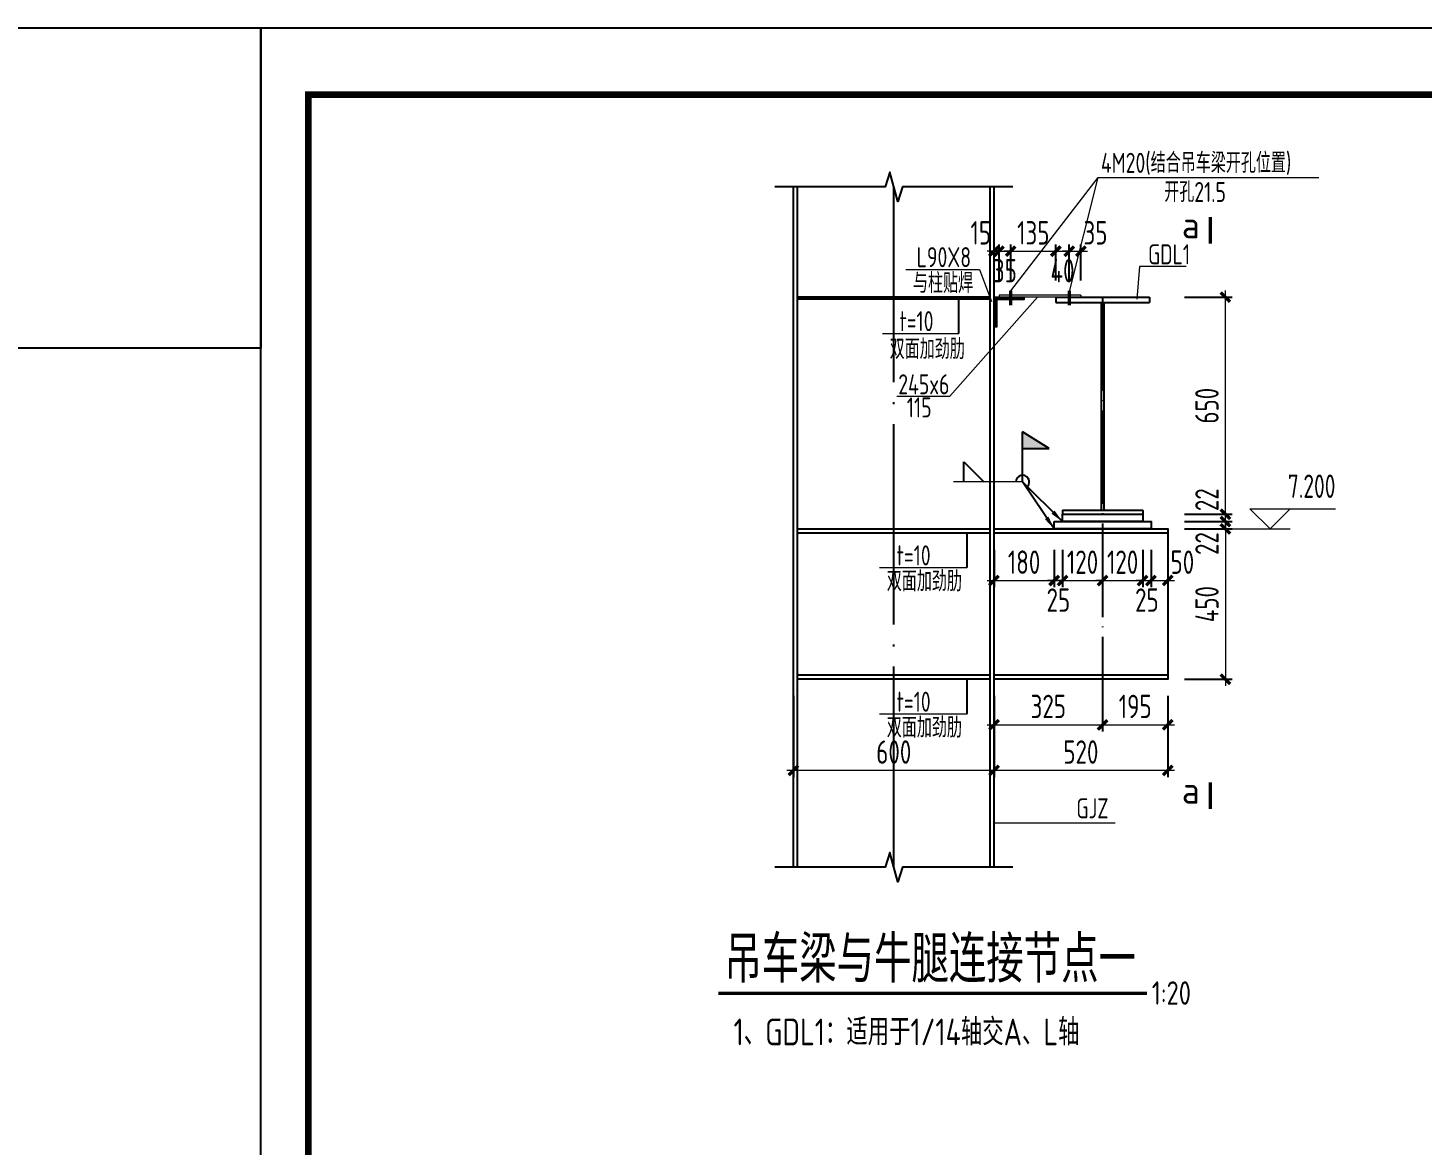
# Model space of a CAD drawing. Extents: x -2746917 to -971774, y -3334247 to -3250358.
# Drawn here: x -1312966 to -1292101, y -3290897 to -3274173 of the extents above; entities that cross this region are included whole.
import ezdxf
from ezdxf.enums import TextEntityAlignment as Align

# ---------------------------------------------------------------- set-up
doc = ezdxf.new("R2010")
doc.units = 0
doc.header["$LTSCALE"] = 1000
doc.header["$MEASUREMENT"] = 0
doc.header["$PDMODE"] = 35
doc.linetypes.add('DOTE', pattern=[2.42, 2, -0.2, 0.02, -0.2])
doc.layers.get('0').update_dxf_attribs({"linetype": 'CONTINUOUS'})
doc.layers.get('Defpoints').update_dxf_attribs({"linetype": 'CONTINUOUS'})
for name, color, linetype in [('AXIS', 253, 'DOTE'), ('BEAM_CON', 4, 'CONTINUOUS'), ('COLU', 7, 'CONTINUOUS'), ('DIM', 3, 'CONTINUOUS'), ('NUM', 7, 'CONTINUOUS'), ('PUB_TITLE', 4, 'CONTINUOUS'), ('REIN', 1, 'CONTINUOUS'), ('TEXT', 7, 'CONTINUOUS'), ('THICK', 6, 'CONTINUOUS'), ('THIN', 7, 'CONTINUOUS'), ('WALL', 5, 'CONTINUOUS'), ('WELD', 7, 'CONTINUOUS')]:
    doc.layers.add(name, color=color, linetype=linetype)
doc.layers.add('yichutu', color=7, linetype='CONTINUOUS', true_color=0xffffff, plot=False)
doc.styles.add('TSSD_Dimension', font='tssdeng.shx', dxfattribs={"width": 0.75, "bigfont": 'Hztxt.shx'})
doc.styles.add('TSSD_Label', font='tssdeng.shx', dxfattribs={"width": 0.75, "bigfont": 'hztxt.shx'})
doc.styles.add('TSSD_Rein', font='Tssdeng.shx', dxfattribs={"width": 0.75, "bigfont": 'hztxt.shx'})
doc.dimstyles.new('TSSD_20_100', dxfattribs={"dimtxt": 350, "dimasz": 100, "dimexe": 100, "dimexo": 250, "dimgap": 100, "dimtad": 1, "dimdec": 0, "dimlfac": 0.2, "dimzin": 0, "dimdsep": 46, "dimtxsty": 'TSSD_Dimension', "dimblk": 'ARCHTICK', "dimcen": 0, "dimdle": 100, "dimclrt": 7, "dimadec": 0, "dimazin": 0, "dimtfac": 1, "dimtdec": 0, "dimtix": 1, "dimtmove": 2, "dimatfit": 3, "dimfxl": 1, "dimtolj": 1, "dimtzin": 0, "dimlwd": 5, "dimarcsym": 0})
doc.dimstyles.new('TSSD_LEADER_STYLE_200.0', dxfattribs={"dimtxt": 700, "dimasz": 200, "dimexe": 200, "dimexo": 500, "dimgap": 0.09, "dimtad": 0, "dimtih": 1, "dimtoh": 1, "dimdec": 4, "dimzin": 0, "dimdsep": 46, "dimtxsty": 'Standard', "dimcen": 0.09, "dimdle": 200, "dimclrt": 7, "dimadec": 0, "dimazin": 0, "dimtfac": 1, "dimtdec": 4, "dimtofl": 0, "dimtmove": 0, "dimatfit": 3, "dimfxl": 1, "dimtolj": 1, "dimtzin": 0, "dimarcsym": 0})

# ---------------------------------------------------------------- blocks, each defined once
blk = doc.blocks.new('_ArchTick')
at = {"color": 0, "const_width": 0.5}
blk.add_lwpolyline([(-0.71, -0.71), (0.71, 0.71)], dxfattribs=at)
blk = doc.blocks.new('*D465')
at = {"layer": 'Defpoints', "color": 0, "ltscale": 1.5}
for p in [(-1298433, -3277516), (-1298508, -3278204), (-1298433, -3278204)]:
    blk.add_point(p, dxfattribs=at)
at = {"layer": 'DIM', "color": 0, "lineweight": -2, "ltscale": 1.5}
for p, q in [((-1298508, -3277954), (-1298508, -3277416)), ((-1298433, -3277954), (-1298433, -3277416))]:
    blk.add_line(p, q, dxfattribs=at)
at = {"layer": 'DIM', "color": 0, "lineweight": 5, "ltscale": 1.5}
for p, q in [((-1298508, -3277516), (-1298608, -3277516)), ((-1298508, -3277516), (-1298433, -3277516)), ((-1298433, -3277516), (-1298333, -3277516))]:
    blk.add_line(p, q, dxfattribs=at)
at = {"layer": 'DIM', "color": 0, "lineweight": 5, "ltscale": 1.5, "xscale": 100, "yscale": 100, "zscale": 100}
blk.add_blockref('_ArchTick', (-1298508, -3277516), dxfattribs=at)
at = {"layer": 'DIM', "color": 0, "lineweight": 5, "ltscale": 1.5, "xscale": 100, "yscale": 100, "zscale": 100, "rotation": 180}
blk.add_blockref('_ArchTick', (-1298433, -3277516), dxfattribs=at)
at = {"layer": 'DIM', "color": 7, "ltscale": 1.5, "insert": (-1298706, -3277241), "char_height": 350, "attachment_point": 5, "style": 'TSSD_Dimension'}
blk.add_mtext('\\A1;15', dxfattribs=at)
blk = doc.blocks.new('*D466')
at = {"layer": 'Defpoints', "color": 0, "ltscale": 1.5}
for p in [(-1298258, -3277516), (-1298433, -3278204), (-1298258, -3278204)]:
    blk.add_point(p, dxfattribs=at)
at = {"layer": 'DIM', "color": 0, "lineweight": -2, "ltscale": 1.5}
for p, q in [((-1298433, -3277954), (-1298433, -3277416)), ((-1298258, -3277954), (-1298258, -3277416))]:
    blk.add_line(p, q, dxfattribs=at)
at = {"layer": 'DIM', "color": 0, "lineweight": 5, "ltscale": 1.5}
for p, q in [((-1298433, -3277516), (-1298533, -3277516)), ((-1298433, -3277516), (-1298258, -3277516)), ((-1298258, -3277516), (-1298158, -3277516))]:
    blk.add_line(p, q, dxfattribs=at)
at = {"layer": 'DIM', "color": 0, "lineweight": 5, "ltscale": 1.5, "xscale": 100, "yscale": 100, "zscale": 100}
blk.add_blockref('_ArchTick', (-1298433, -3277516), dxfattribs=at)
at = {"layer": 'DIM', "color": 0, "lineweight": 5, "ltscale": 1.5, "xscale": 100, "yscale": 100, "zscale": 100, "rotation": 180}
blk.add_blockref('_ArchTick', (-1298258, -3277516), dxfattribs=at)
at = {"layer": 'DIM', "color": 7, "ltscale": 1.5, "insert": (-1298345, -3277808), "char_height": 350, "attachment_point": 5, "style": 'TSSD_Dimension'}
blk.add_mtext('\\A1;35', dxfattribs=at)
blk = doc.blocks.new('*D467')
at = {"layer": 'Defpoints', "color": 0, "ltscale": 1.5}
for p in [(-1297583, -3277516), (-1298258, -3278204), (-1297583, -3278204)]:
    blk.add_point(p, dxfattribs=at)
at = {"layer": 'DIM', "color": 0, "lineweight": -2, "ltscale": 1.5}
for p, q in [((-1298258, -3277954), (-1298258, -3277416)), ((-1297583, -3277954), (-1297583, -3277416))]:
    blk.add_line(p, q, dxfattribs=at)
at = {"layer": 'DIM', "color": 0, "lineweight": 5, "ltscale": 1.5}
for p, q in [((-1298258, -3277516), (-1298358, -3277516)), ((-1298258, -3277516), (-1297583, -3277516)), ((-1297583, -3277516), (-1297483, -3277516))]:
    blk.add_line(p, q, dxfattribs=at)
at = {"layer": 'DIM', "color": 0, "lineweight": 5, "ltscale": 1.5, "xscale": 100, "yscale": 100, "zscale": 100}
blk.add_blockref('_ArchTick', (-1298258, -3277516), dxfattribs=at)
at = {"layer": 'DIM', "color": 0, "lineweight": 5, "ltscale": 1.5, "xscale": 100, "yscale": 100, "zscale": 100, "rotation": 180}
blk.add_blockref('_ArchTick', (-1297583, -3277516), dxfattribs=at)
at = {"layer": 'DIM', "color": 7, "ltscale": 1.5, "insert": (-1297920, -3277241), "char_height": 350, "attachment_point": 5, "style": 'TSSD_Dimension'}
blk.add_mtext('\\A1;135', dxfattribs=at)
blk = doc.blocks.new('*D468')
at = {"layer": 'Defpoints', "color": 0, "ltscale": 1.5}
for p in [(-1297383, -3277516), (-1297583, -3278204), (-1297383, -3278204)]:
    blk.add_point(p, dxfattribs=at)
at = {"layer": 'DIM', "color": 0, "lineweight": -2, "ltscale": 1.5}
for p, q in [((-1297583, -3277954), (-1297583, -3277416)), ((-1297383, -3277954), (-1297383, -3277416))]:
    blk.add_line(p, q, dxfattribs=at)
at = {"layer": 'DIM', "color": 0, "lineweight": 5, "ltscale": 1.5}
blk.add_line((-1297683, -3277516), (-1297283, -3277516), dxfattribs=at)
at = {"layer": 'DIM', "color": 0, "lineweight": 5, "ltscale": 1.5, "xscale": 100, "yscale": 100, "zscale": 100, "rotation": 180}
blk.add_blockref('_ArchTick', (-1297583, -3277516), dxfattribs=at)
at = {"layer": 'DIM', "color": 0, "lineweight": 5, "ltscale": 1.5, "xscale": 100, "yscale": 100, "zscale": 100}
blk.add_blockref('_ArchTick', (-1297383, -3277516), dxfattribs=at)
at = {"layer": 'DIM', "color": 7, "ltscale": 1.5, "insert": (-1297483, -3277808), "char_height": 350, "attachment_point": 5, "style": 'TSSD_Dimension'}
blk.add_mtext('\\A1;40', dxfattribs=at)
blk = doc.blocks.new('*D469')
at = {"layer": 'Defpoints', "color": 0, "ltscale": 1.5}
for p in [(-1297208, -3277516), (-1297383, -3278204), (-1297208, -3278204)]:
    blk.add_point(p, dxfattribs=at)
at = {"layer": 'DIM', "color": 0, "lineweight": -2, "ltscale": 1.5}
for p, q in [((-1297383, -3277954), (-1297383, -3277416)), ((-1297208, -3277954), (-1297208, -3277416))]:
    blk.add_line(p, q, dxfattribs=at)
at = {"layer": 'DIM', "color": 0, "lineweight": 5, "ltscale": 1.5}
for p, q in [((-1297383, -3277516), (-1297483, -3277516)), ((-1297383, -3277516), (-1297208, -3277516)), ((-1297208, -3277516), (-1297108, -3277516))]:
    blk.add_line(p, q, dxfattribs=at)
at = {"layer": 'DIM', "color": 0, "lineweight": 5, "ltscale": 1.5, "xscale": 100, "yscale": 100, "zscale": 100}
blk.add_blockref('_ArchTick', (-1297383, -3277516), dxfattribs=at)
at = {"layer": 'DIM', "color": 0, "lineweight": 5, "ltscale": 1.5, "xscale": 100, "yscale": 100, "zscale": 100, "rotation": 180}
blk.add_blockref('_ArchTick', (-1297208, -3277516), dxfattribs=at)
at = {"layer": 'DIM', "color": 7, "ltscale": 1.5, "insert": (-1296989, -3277241), "char_height": 350, "attachment_point": 5, "style": 'TSSD_Dimension'}
blk.add_mtext('\\A1;35', dxfattribs=at)
blk = doc.blocks.new('_WELD001')
at = {"linetype": 'ByBlock'}
h = blk.add_hatch(color=0, dxfattribs=at)
h.paths.add_polyline_path([(0.8, 1), (0, 1.5), (0, 1)])
edge = h.paths.add_edge_path()
edge.add_line((0, 0), (0, 1.5))
at = {"color": 0, "linetype": 'ByBlock'}
for p, q in [((0, 0), (0, 1.5)), ((0.8, 1), (0, 1.5)), ((0, 1), (0.8, 1))]:
    blk.add_line(p, q, dxfattribs=at)
blk = doc.blocks.new('_WELD004')
at = {"color": 0, "linetype": 'ByBlock'}
for p, q in [((0, 1), (1, 0)), ((0, 0), (0, 1))]:
    blk.add_line(p, q, dxfattribs=at)
blk = doc.blocks.new('*D470')
at = {"layer": 'Defpoints', "color": 0, "ltscale": 1.5}
for p in [(-1298508, -3281734), (-1297608, -3281734), (-1297608, -3282446)]:
    blk.add_point(p, dxfattribs=at)
at = {"layer": 'DIM', "color": 0, "lineweight": -2, "ltscale": 1.5}
for p, q in [((-1298508, -3281984), (-1298508, -3282546)), ((-1297608, -3281984), (-1297608, -3282546))]:
    blk.add_line(p, q, dxfattribs=at)
at = {"layer": 'DIM', "color": 0, "lineweight": 5, "ltscale": 1.5}
blk.add_line((-1298608, -3282446), (-1297508, -3282446), dxfattribs=at)
at = {"layer": 'DIM', "color": 0, "lineweight": 5, "ltscale": 1.5, "xscale": 100, "yscale": 100, "zscale": 100, "rotation": 180}
blk.add_blockref('_ArchTick', (-1298508, -3282446), dxfattribs=at)
at = {"layer": 'DIM', "color": 0, "lineweight": 5, "ltscale": 1.5, "xscale": 100, "yscale": 100, "zscale": 100}
blk.add_blockref('_ArchTick', (-1297608, -3282446), dxfattribs=at)
at = {"layer": 'DIM', "color": 7, "ltscale": 1.5, "insert": (-1298058, -3282171), "char_height": 350, "attachment_point": 5, "style": 'TSSD_Dimension'}
blk.add_mtext('\\A1;180', dxfattribs=at)
blk = doc.blocks.new('*D471')
at = {"layer": 'Defpoints', "color": 0, "ltscale": 1.5}
for p in [(-1297608, -3281734), (-1297483, -3281734), (-1297483, -3282446)]:
    blk.add_point(p, dxfattribs=at)
at = {"layer": 'DIM', "color": 0, "lineweight": -2, "ltscale": 1.5}
for p, q in [((-1297608, -3281984), (-1297608, -3282546)), ((-1297483, -3281984), (-1297483, -3282546))]:
    blk.add_line(p, q, dxfattribs=at)
at = {"layer": 'DIM', "color": 0, "lineweight": 5, "ltscale": 1.5}
for p, q in [((-1297608, -3282446), (-1297708, -3282446)), ((-1297608, -3282446), (-1297483, -3282446)), ((-1297483, -3282446), (-1297383, -3282446))]:
    blk.add_line(p, q, dxfattribs=at)
at = {"layer": 'DIM', "color": 0, "lineweight": 5, "ltscale": 1.5, "xscale": 100, "yscale": 100, "zscale": 100}
blk.add_blockref('_ArchTick', (-1297608, -3282446), dxfattribs=at)
at = {"layer": 'DIM', "color": 0, "lineweight": 5, "ltscale": 1.5, "xscale": 100, "yscale": 100, "zscale": 100, "rotation": 180}
blk.add_blockref('_ArchTick', (-1297483, -3282446), dxfattribs=at)
at = {"layer": 'DIM', "color": 7, "ltscale": 1.5, "insert": (-1297545, -3282738), "char_height": 350, "attachment_point": 5, "style": 'TSSD_Dimension'}
blk.add_mtext('\\A1;25', dxfattribs=at)
blk = doc.blocks.new('*D472')
at = {"layer": 'Defpoints', "color": 0, "ltscale": 1.5}
for p in [(-1297483, -3281734), (-1296883, -3281734), (-1296883, -3282446)]:
    blk.add_point(p, dxfattribs=at)
at = {"layer": 'DIM', "color": 0, "lineweight": -2, "ltscale": 1.5}
for p, q in [((-1297483, -3281984), (-1297483, -3282546)), ((-1296883, -3281984), (-1296883, -3282546))]:
    blk.add_line(p, q, dxfattribs=at)
at = {"layer": 'DIM', "color": 0, "lineweight": 5, "ltscale": 1.5}
for p, q in [((-1297483, -3282446), (-1297583, -3282446)), ((-1297483, -3282446), (-1296883, -3282446)), ((-1296883, -3282446), (-1296783, -3282446))]:
    blk.add_line(p, q, dxfattribs=at)
at = {"layer": 'DIM', "color": 0, "lineweight": 5, "ltscale": 1.5, "xscale": 100, "yscale": 100, "zscale": 100}
blk.add_blockref('_ArchTick', (-1297483, -3282446), dxfattribs=at)
at = {"layer": 'DIM', "color": 0, "lineweight": 5, "ltscale": 1.5, "xscale": 100, "yscale": 100, "zscale": 100, "rotation": 180}
blk.add_blockref('_ArchTick', (-1296883, -3282446), dxfattribs=at)
at = {"layer": 'DIM', "color": 7, "ltscale": 1.5, "insert": (-1297183, -3282171), "char_height": 350, "attachment_point": 5, "style": 'TSSD_Dimension'}
blk.add_mtext('\\A1;120', dxfattribs=at)
blk = doc.blocks.new('*D473')
at = {"layer": 'Defpoints', "color": 0, "ltscale": 1.5}
for p in [(-1296883, -3281734), (-1296283, -3281734), (-1296283, -3282446)]:
    blk.add_point(p, dxfattribs=at)
at = {"layer": 'DIM', "color": 0, "lineweight": -2, "ltscale": 1.5}
for p, q in [((-1296883, -3281984), (-1296883, -3282546)), ((-1296283, -3281984), (-1296283, -3282546))]:
    blk.add_line(p, q, dxfattribs=at)
at = {"layer": 'DIM', "color": 0, "lineweight": 5, "ltscale": 1.5}
for p, q in [((-1296883, -3282446), (-1296983, -3282446)), ((-1296883, -3282446), (-1296283, -3282446)), ((-1296283, -3282446), (-1296183, -3282446))]:
    blk.add_line(p, q, dxfattribs=at)
at = {"layer": 'DIM', "color": 0, "lineweight": 5, "ltscale": 1.5, "xscale": 100, "yscale": 100, "zscale": 100}
blk.add_blockref('_ArchTick', (-1296883, -3282446), dxfattribs=at)
at = {"layer": 'DIM', "color": 0, "lineweight": 5, "ltscale": 1.5, "xscale": 100, "yscale": 100, "zscale": 100, "rotation": 180}
blk.add_blockref('_ArchTick', (-1296283, -3282446), dxfattribs=at)
at = {"layer": 'DIM', "color": 7, "ltscale": 1.5, "insert": (-1296583, -3282171), "char_height": 350, "attachment_point": 5, "style": 'TSSD_Dimension'}
blk.add_mtext('\\A1;120', dxfattribs=at)
blk = doc.blocks.new('*D474')
at = {"layer": 'Defpoints', "color": 0, "ltscale": 1.5}
for p in [(-1296283, -3281734), (-1296158, -3281734), (-1296158, -3282446)]:
    blk.add_point(p, dxfattribs=at)
at = {"layer": 'DIM', "color": 0, "lineweight": -2, "ltscale": 1.5}
for p, q in [((-1296283, -3281984), (-1296283, -3282546)), ((-1296158, -3281984), (-1296158, -3282546))]:
    blk.add_line(p, q, dxfattribs=at)
at = {"layer": 'DIM', "color": 0, "lineweight": 5, "ltscale": 1.5}
for p, q in [((-1296283, -3282446), (-1296383, -3282446)), ((-1296283, -3282446), (-1296158, -3282446)), ((-1296158, -3282446), (-1296058, -3282446))]:
    blk.add_line(p, q, dxfattribs=at)
at = {"layer": 'DIM', "color": 0, "lineweight": 5, "ltscale": 1.5, "xscale": 100, "yscale": 100, "zscale": 100}
blk.add_blockref('_ArchTick', (-1296283, -3282446), dxfattribs=at)
at = {"layer": 'DIM', "color": 0, "lineweight": 5, "ltscale": 1.5, "xscale": 100, "yscale": 100, "zscale": 100, "rotation": 180}
blk.add_blockref('_ArchTick', (-1296158, -3282446), dxfattribs=at)
at = {"layer": 'DIM', "color": 7, "ltscale": 1.5, "insert": (-1296220, -3282738), "char_height": 350, "attachment_point": 5, "style": 'TSSD_Dimension'}
blk.add_mtext('\\A1;25', dxfattribs=at)
blk = doc.blocks.new('*D475')
at = {"layer": 'Defpoints', "color": 0, "ltscale": 1.5}
for p in [(-1296158, -3281734), (-1295908, -3281734), (-1295908, -3282446)]:
    blk.add_point(p, dxfattribs=at)
at = {"layer": 'DIM', "color": 0, "lineweight": -2, "ltscale": 1.5}
for p, q in [((-1296158, -3281984), (-1296158, -3282546)), ((-1295908, -3281984), (-1295908, -3282546))]:
    blk.add_line(p, q, dxfattribs=at)
at = {"layer": 'DIM', "color": 0, "lineweight": 5, "ltscale": 1.5}
blk.add_line((-1296258, -3282446), (-1295808, -3282446), dxfattribs=at)
at = {"layer": 'DIM', "color": 0, "lineweight": 5, "ltscale": 1.5, "xscale": 100, "yscale": 100, "zscale": 100, "rotation": 180}
blk.add_blockref('_ArchTick', (-1296158, -3282446), dxfattribs=at)
at = {"layer": 'DIM', "color": 0, "lineweight": 5, "ltscale": 1.5, "xscale": 100, "yscale": 100, "zscale": 100}
blk.add_blockref('_ArchTick', (-1295908, -3282446), dxfattribs=at)
at = {"layer": 'DIM', "color": 7, "ltscale": 1.5, "insert": (-1295689, -3282171), "char_height": 350, "attachment_point": 5, "style": 'TSSD_Dimension'}
blk.add_mtext('\\A1;50', dxfattribs=at)
blk = doc.blocks.new('*D476')
at = {"layer": 'Defpoints', "color": 0, "ltscale": 1.5}
for p in [(-1298508, -3283924), (-1296883, -3283924), (-1296883, -3284605)]:
    blk.add_point(p, dxfattribs=at)
at = {"layer": 'DIM', "color": 0, "lineweight": -2, "ltscale": 1.5}
for p, q in [((-1298508, -3284174), (-1298508, -3284705)), ((-1296883, -3284174), (-1296883, -3284705))]:
    blk.add_line(p, q, dxfattribs=at)
at = {"layer": 'DIM', "color": 0, "lineweight": 5, "ltscale": 1.5}
blk.add_line((-1298608, -3284605), (-1296783, -3284605), dxfattribs=at)
at = {"layer": 'DIM', "color": 0, "lineweight": 5, "ltscale": 1.5, "xscale": 100, "yscale": 100, "zscale": 100, "rotation": 180}
blk.add_blockref('_ArchTick', (-1298508, -3284605), dxfattribs=at)
at = {"layer": 'DIM', "color": 0, "lineweight": 5, "ltscale": 1.5, "xscale": 100, "yscale": 100, "zscale": 100}
blk.add_blockref('_ArchTick', (-1296883, -3284605), dxfattribs=at)
at = {"layer": 'DIM', "color": 7, "ltscale": 1.5, "insert": (-1297695, -3284330), "char_height": 350, "attachment_point": 5, "style": 'TSSD_Dimension'}
blk.add_mtext('\\A1;325', dxfattribs=at)
blk = doc.blocks.new('*D477')
at = {"layer": 'Defpoints', "color": 0, "ltscale": 1.5}
for p in [(-1296883, -3283924), (-1295908, -3283924), (-1295908, -3284605)]:
    blk.add_point(p, dxfattribs=at)
at = {"layer": 'DIM', "color": 0, "lineweight": -2, "ltscale": 1.5}
for p, q in [((-1296883, -3284174), (-1296883, -3284705)), ((-1295908, -3284174), (-1295908, -3284705))]:
    blk.add_line(p, q, dxfattribs=at)
at = {"layer": 'DIM', "color": 0, "lineweight": 5, "ltscale": 1.5}
blk.add_line((-1296983, -3284605), (-1295808, -3284605), dxfattribs=at)
at = {"layer": 'DIM', "color": 0, "lineweight": 5, "ltscale": 1.5, "xscale": 100, "yscale": 100, "zscale": 100, "rotation": 180}
blk.add_blockref('_ArchTick', (-1296883, -3284605), dxfattribs=at)
at = {"layer": 'DIM', "color": 0, "lineweight": 5, "ltscale": 1.5, "xscale": 100, "yscale": 100, "zscale": 100}
blk.add_blockref('_ArchTick', (-1295908, -3284605), dxfattribs=at)
at = {"layer": 'DIM', "color": 7, "ltscale": 1.5, "insert": (-1296395, -3284330), "char_height": 350, "attachment_point": 5, "style": 'TSSD_Dimension'}
blk.add_mtext('\\A1;195', dxfattribs=at)
blk = doc.blocks.new('*D478')
at = {"layer": 'Defpoints', "color": 0, "ltscale": 1.5}
for p in [(-1298508, -3283924), (-1295908, -3283924), (-1298508, -3285288)]:
    blk.add_point(p, dxfattribs=at)
at = {"layer": 'DIM', "color": 0, "lineweight": -2, "ltscale": 1.5}
for p, q in [((-1298508, -3284174), (-1298508, -3285388)), ((-1295908, -3284174), (-1295908, -3285388))]:
    blk.add_line(p, q, dxfattribs=at)
at = {"layer": 'DIM', "color": 0, "lineweight": 5, "ltscale": 1.5}
blk.add_line((-1295808, -3285288), (-1298608, -3285288), dxfattribs=at)
at = {"layer": 'DIM', "color": 0, "lineweight": 5, "ltscale": 1.5, "xscale": 100, "yscale": 100, "zscale": 100, "rotation": 180}
blk.add_blockref('_ArchTick', (-1298508, -3285288), dxfattribs=at)
at = {"layer": 'DIM', "color": 0, "lineweight": 5, "ltscale": 1.5, "xscale": 100, "yscale": 100, "zscale": 100}
blk.add_blockref('_ArchTick', (-1295908, -3285288), dxfattribs=at)
at = {"layer": 'DIM', "color": 7, "ltscale": 1.5, "insert": (-1297208, -3285013), "char_height": 350, "attachment_point": 5, "style": 'TSSD_Dimension'}
blk.add_mtext('\\A1;520', dxfattribs=at)
blk = doc.blocks.new('*D479')
at = {"layer": 'Defpoints', "color": 0, "ltscale": 1.5}
for p in [(-1301508, -3283924), (-1298508, -3283924), (-1301508, -3285288)]:
    blk.add_point(p, dxfattribs=at)
at = {"layer": 'DIM', "color": 0, "lineweight": -2, "ltscale": 1.5}
for p, q in [((-1301508, -3284174), (-1301508, -3285388)), ((-1298508, -3284174), (-1298508, -3285388))]:
    blk.add_line(p, q, dxfattribs=at)
at = {"layer": 'DIM', "color": 0, "lineweight": 5, "ltscale": 1.5}
blk.add_line((-1298408, -3285288), (-1301608, -3285288), dxfattribs=at)
at = {"layer": 'DIM', "color": 0, "lineweight": 5, "ltscale": 1.5, "xscale": 100, "yscale": 100, "zscale": 100, "rotation": 180}
blk.add_blockref('_ArchTick', (-1301508, -3285288), dxfattribs=at)
at = {"layer": 'DIM', "color": 0, "lineweight": 5, "ltscale": 1.5, "xscale": 100, "yscale": 100, "zscale": 100}
blk.add_blockref('_ArchTick', (-1298508, -3285288), dxfattribs=at)
at = {"layer": 'DIM', "color": 7, "ltscale": 1.5, "insert": (-1300008, -3285013), "char_height": 350, "attachment_point": 5, "style": 'TSSD_Dimension'}
blk.add_mtext('\\A1;600', dxfattribs=at)
blk = doc.blocks.new('*D480')
at = {"layer": 'Defpoints', "color": 0, "ltscale": 1.5}
for p in [(-1295908, -3281564), (-1295046, -3281564), (-1295908, -3281674)]:
    blk.add_point(p, dxfattribs=at)
at = {"layer": 'DIM', "color": 0, "lineweight": -2, "ltscale": 1.5}
for p, q in [((-1295658, -3281564), (-1294946, -3281564)), ((-1295658, -3281674), (-1294946, -3281674))]:
    blk.add_line(p, q, dxfattribs=at)
at = {"layer": 'DIM', "color": 0, "lineweight": 5, "ltscale": 1.5}
for p, q in [((-1295046, -3281564), (-1295046, -3281464)), ((-1295046, -3281674), (-1295046, -3281564)), ((-1295046, -3281674), (-1295046, -3281774))]:
    blk.add_line(p, q, dxfattribs=at)
at = {"layer": 'DIM', "color": 0, "lineweight": 5, "ltscale": 1.5, "xscale": 100, "yscale": 100, "zscale": 100}
for p, rotation in [((-1295046, -3281564), 270), ((-1295046, -3281674), 90)]:
    blk.add_blockref('_ArchTick', p, dxfattribs=dict(at, rotation=rotation))
at = {"layer": 'DIM', "color": 7, "ltscale": 1.5, "insert": (-1295321, -3281892), "char_height": 350, "attachment_point": 5, "rotation": 90, "style": 'TSSD_Dimension'}
blk.add_mtext('\\A1;22', dxfattribs=at)
blk = doc.blocks.new('*D481')
at = {"layer": 'Defpoints', "color": 0, "ltscale": 1.5}
for p in [(-1295908, -3281454), (-1295908, -3281564), (-1295046, -3281454)]:
    blk.add_point(p, dxfattribs=at)
at = {"layer": 'DIM', "color": 0, "lineweight": 5, "ltscale": 1.5}
for p, q in [((-1295046, -3281454), (-1295046, -3281354)), ((-1295046, -3281564), (-1295046, -3281454)), ((-1295046, -3281564), (-1295046, -3281664))]:
    blk.add_line(p, q, dxfattribs=at)
at = {"layer": 'DIM', "color": 0, "lineweight": -2, "ltscale": 1.5}
for p, q in [((-1295658, -3281454), (-1294946, -3281454)), ((-1295658, -3281564), (-1294946, -3281564))]:
    blk.add_line(p, q, dxfattribs=at)
at = {"layer": 'DIM', "color": 0, "lineweight": 5, "ltscale": 1.5, "xscale": 100, "yscale": 100, "zscale": 100}
for p, rotation in [((-1295046, -3281454), 270), ((-1295046, -3281564), 90)]:
    blk.add_blockref('_ArchTick', p, dxfattribs=dict(at, rotation=rotation))
at = {"layer": 'DIM', "color": 7, "ltscale": 1.5, "insert": (-1295321, -3281236), "char_height": 350, "attachment_point": 5, "rotation": 90, "style": 'TSSD_Dimension'}
blk.add_mtext('\\A1;22', dxfattribs=at)
blk = doc.blocks.new('*D482')
at = {"layer": 'Defpoints', "color": 0, "ltscale": 1.5}
for p in [(-1295908, -3278204), (-1295046, -3278204), (-1295908, -3281454)]:
    blk.add_point(p, dxfattribs=at)
at = {"layer": 'DIM', "color": 0, "lineweight": -2, "ltscale": 1.5}
for p, q in [((-1295658, -3278204), (-1294946, -3278204)), ((-1295658, -3281454), (-1294946, -3281454))]:
    blk.add_line(p, q, dxfattribs=at)
at = {"layer": 'DIM', "color": 0, "lineweight": 5, "ltscale": 1.5}
blk.add_line((-1295046, -3281554), (-1295046, -3278104), dxfattribs=at)
at = {"layer": 'DIM', "color": 0, "lineweight": 5, "ltscale": 1.5, "xscale": 100, "yscale": 100, "zscale": 100}
for p, rotation in [((-1295046, -3278204), 90), ((-1295046, -3281454), 270)]:
    blk.add_blockref('_ArchTick', p, dxfattribs=dict(at, rotation=rotation))
at = {"layer": 'DIM', "color": 7, "ltscale": 1.5, "insert": (-1295321, -3279829), "char_height": 350, "attachment_point": 5, "rotation": 90, "style": 'TSSD_Dimension'}
blk.add_mtext('\\A1;650', dxfattribs=at)
blk = doc.blocks.new('*D483')
at = {"layer": 'Defpoints', "color": 0, "ltscale": 1.5}
for p in [(-1295908, -3281674), (-1295908, -3283924), (-1295046, -3283924)]:
    blk.add_point(p, dxfattribs=at)
at = {"layer": 'DIM', "color": 0, "lineweight": 5, "ltscale": 1.5}
blk.add_line((-1295046, -3281574), (-1295046, -3284024), dxfattribs=at)
at = {"layer": 'DIM', "color": 0, "lineweight": -2, "ltscale": 1.5}
for p, q in [((-1295658, -3281674), (-1294946, -3281674)), ((-1295658, -3283924), (-1294946, -3283924))]:
    blk.add_line(p, q, dxfattribs=at)
at = {"layer": 'DIM', "color": 0, "lineweight": 5, "ltscale": 1.5, "xscale": 100, "yscale": 100, "zscale": 100}
for p, rotation in [((-1295046, -3281674), 90), ((-1295046, -3283924), 270)]:
    blk.add_blockref('_ArchTick', p, dxfattribs=dict(at, rotation=rotation))
at = {"layer": 'DIM', "color": 7, "ltscale": 1.5, "insert": (-1295321, -3282799), "char_height": 350, "attachment_point": 5, "rotation": 90, "style": 'TSSD_Dimension'}
blk.add_mtext('\\A1;450', dxfattribs=at)
blk = doc.blocks.new('yct-891-420-89100-42000-100-2004.0')
at = {"layer": 'yichutu', "color": 7, "true_color": 0xffffff}
blk.add_lwpolyline([(0, 0), (0, 42000), (89100, 42000), (89100, 0)], close=True, dxfattribs=at)
blk = doc.blocks.new('A$C440D491C')
at = {"layer": 'PUB_TITLE'}
blk.add_lwpolyline([(0, 0), (0, 42000), (89100, 42000), (89100, 0)], close=True, dxfattribs=at)
at = {"layer": 'PUB_TITLE', "const_width": 100}
blk.add_lwpolyline([(88100, 1000), (88100, 41000), (713, 41000), (713, 1000), (88100, 1000)], dxfattribs=at)

msp = doc.modelspace()

# ---------------------------------------------------------------- hatches: boundary and pattern name
at = {"layer": 'BEAM_CON', "lineweight": 5}
h = msp.add_hatch(dxfattribs=at)
h.set_pattern_fill('ANSI31', color=256, scale=100, style=0)
h.set_pattern_definition([(45, (-2881698.353, -3043562.635), (-8.83883476, 8.83883476), [])])
h.paths.add_polyline_path([(-1298257.79, -3278204.02), (-1298507.79, -3278204.02), (-1298507.79, -3278654.02), (-1298467.79, -3278654.02), (-1298467.79, -3278244.02), (-1298257.79, -3278244.02)])
h.paths.add_polyline_path([(-1298057.79, -3278204.02), (-1298257.79, -3278204.02), (-1298257.79, -3278244.02), (-1298057.79, -3278244.02)])

# ---------------------------------------------------------------- linework, layer by layer
at = {"ltscale": 1.5}
msp.add_lwpolyline([(-1314883.21, -3274173.05), (-1309480.26, -3274173.05), (-1309480.26, -3278965.91), (-1314883.21, -3278965.91)], close=True, dxfattribs=at)
at = {"layer": 'AXIS', "ltscale": 1.5}
msp.add_line((-1300007.79, -3286734.42), (-1300007.79, -3276551.94), dxfattribs=at)
at = {"layer": 'AXIS', "ltscale": 0.7}
msp.add_line((-1296882.79, -3278204.02), (-1296882.79, -3284825.29), dxfattribs=at)
at = {"layer": 'BEAM_CON', "ltscale": 1.5}
for p, q in [((-1301507.79, -3286734.42), (-1301507.79, -3276551.94)), ((-1301447.79, -3286734.42), (-1301447.79, -3276551.94)), ((-1298567.79, -3286734.42), (-1298567.79, -3276551.94)), ((-1298507.79, -3286734.42), (-1298507.79, -3276551.94)), ((-1298567.79, -3278204.02), (-1301447.79, -3278204.02)), ((-1298567.79, -3278234.02), (-1301447.79, -3278234.02)), ((-1301447.79, -3281674.02), (-1298567.79, -3281674.02)), ((-1301447.79, -3281734.02), (-1298567.79, -3281734.02)), ((-1298567.79, -3283864.02), (-1301447.79, -3283864.02)), ((-1298567.79, -3283924.02), (-1301447.79, -3283924.02))]:
    msp.add_line(p, q, dxfattribs=at)
at = {"layer": 'BEAM_CON', "lineweight": 5}
for p, q in [((-1297207.79, -3278204.02), (-1298507.79, -3278204.02)), ((-1298057.79, -3278244.02), (-1298467.79, -3278244.02)), ((-1298467.79, -3278244.02), (-1298467.79, -3278654.02)), ((-1298432.79, -3278174.02), (-1298432.79, -3278204.02)), ((-1297207.79, -3278174.02), (-1298432.79, -3278174.02)), ((-1298057.79, -3278204.02), (-1298057.79, -3278244.02)), ((-1297207.79, -3278174.02), (-1297207.79, -3278204.02)), ((-1298467.79, -3278654.02), (-1298507.79, -3278654.02))]:
    msp.add_line(p, q, dxfattribs=at)
at = {"layer": 'BEAM_CON', "ltscale": 1.5}
for points in [[(-1298507.79, -3281674.02), (-1295907.79, -3281674.02), (-1295907.79, -3283924.02), (-1298507.79, -3283924.02)], [(-1298507.79, -3281734.02), (-1295907.79, -3281734.02), (-1295907.79, -3283864.02), (-1298507.79, -3283864.02)]]:
    msp.add_lwpolyline(points, dxfattribs=at)
at = {"layer": 'COLU', "linetype": 'ByBlock', "lineweight": 9}
for p, q in [((-1298257.79, -3278108.79, -48), (-1296949.77, -3276411.89, 48)), ((-1297382.79, -3278138.79), (-1296949.77, -3276411.89, 48)), ((-1296949.77, -3276411.89, 48), (-1293646.72, -3276411.89, 48)), ((-1299829.35, -3277788.19), (-1298726.33, -3277788.19)), ((-1298726.33, -3277788.19), (-1298543.99, -3278267.55)), ((-1296329.09, -3277742.52, 96), (-1296372.27, -3278234.02)), ((-1295631.42, -3277742.52, 96), (-1296329.09, -3277742.52, 96)), ((-1300178.48, -3278746.18), (-1299035.3, -3278746.18)), ((-1300221.62, -3282251.99), (-1298909.17, -3282251.99)), ((-1300221.62, -3284441.99), (-1298909.17, -3284441.99))]:
    msp.add_line(p, q, dxfattribs=at)
msp.add_lwpolyline([(-1298507.79, -3286072.13), (-1296695.74, -3286072.13)], dxfattribs=at)
at = {"layer": 'NUM', "ltscale": 1.5}
for p, q in [((-1299035.3, -3278746.18), (-1299035.3, -3278234.02)), ((-1298909.17, -3282251.99), (-1298909.17, -3281734.02)), ((-1298909.17, -3284441.99), (-1298909.17, -3283924.02))]:
    msp.add_line(p, q, dxfattribs=at)
at = {"layer": 'NUM', "const_width": 50, "elevation": 267.92}
msp.add_lwpolyline([(-1302634.54, -3288622.91), (-1296220.13, -3288622.91)], dxfattribs=at)
at = {"layer": 'REIN', "color": 4, "linetype": 'ByBlock', "const_width": 50, "elevation": -48}
msp.add_lwpolyline([(-1298257.79, -3278327.12), (-1298257.79, -3278108.79)], dxfattribs=at)
at = {"layer": 'REIN', "color": 4, "linetype": 'ByBlock', "const_width": 50}
msp.add_lwpolyline([(-1297382.79, -3278327.12), (-1297382.79, -3278108.79)], dxfattribs=at)
at = {"layer": 'TEXT', "lineweight": 5}
for p in [(-1297858.66, -3278204.02, -0.91), (-1299963.57, -3279686.56, 48)]:
    msp.add_line(p, (-1299167.95, -3279686.56, 48), dxfattribs=at)
at = {"layer": 'THICK', "color": 4, "const_width": 50}
for points in [[(-1295268.28, -3277401.61), (-1295268.28, -3277001.61)], [(-1295268.28, -3285864.01), (-1295268.28, -3285464.01)]]:
    msp.add_lwpolyline(points, dxfattribs=at)
at = {"layer": 'THIN', "lineweight": 9}
for p, q in [((-1294377.17, -3281674.02), (-1294677.17, -3281374.02)), ((-1294677.17, -3281374.02), (-1294077.17, -3281374.02)), ((-1294377.17, -3281674.02), (-1294077.17, -3281374.02)), ((-1294077.17, -3281374.02), (-1293398.71, -3281374.02)), ((-1295046.02, -3281674.02), (-1294077.17, -3281674.02)), ((-1294377.17, -3281674.02), (-1294377.17, -3281674.02))]:
    msp.add_line(p, q, dxfattribs=at)
at = {"layer": 'THIN', "ltscale": 1.5}
for points in [[(-1298227.79, -3276551.94), (-1299877.79, -3276551.94), (-1299947.79, -3276771.94), (-1300067.79, -3276331.94), (-1300137.79, -3276551.94), (-1301787.79, -3276551.94)], [(-1298227.79, -3286734.42), (-1299877.79, -3286734.42), (-1299947.79, -3286954.42), (-1300067.79, -3286514.42), (-1300137.79, -3286734.42), (-1301787.79, -3286734.42)]]:
    msp.add_lwpolyline(points, dxfattribs=at)
at = {"layer": 'WALL', "color": 4}
for p, q in [((-1297582.79, -3278204.02), (-1296182.79, -3278204.02)), ((-1297582.79, -3278204.02), (-1297582.79, -3278284.02)), ((-1297582.79, -3278284.02), (-1296182.79, -3278284.02)), ((-1296902.79, -3278284.02), (-1296902.79, -3281394.02)), ((-1296862.79, -3278284.02), (-1296862.79, -3281394.02)), ((-1296182.79, -3278204.02), (-1296182.79, -3278284.02)), ((-1297482.79, -3281394.02), (-1296282.79, -3281394.02)), ((-1297482.79, -3281394.02), (-1297482.79, -3281454.02)), ((-1296282.79, -3281394.02), (-1296282.79, -3281454.02)), ((-1297482.79, -3281454.02), (-1296282.79, -3281454.02))]:
    msp.add_line(p, q, dxfattribs=at)
for points in [[(-1297607.79, -3281564.02), (-1296157.79, -3281564.02), (-1296157.79, -3281674.02), (-1297607.79, -3281674.02)], [(-1297482.79, -3281454.02), (-1296282.79, -3281454.02), (-1296282.79, -3281564.02), (-1297482.79, -3281564.02)]]:
    msp.add_lwpolyline(points, close=True, dxfattribs=at)
at = {"layer": 'WELD', "lineweight": 9}
msp.add_line((-1298080.04, -3280969.26), (-1299114.44, -3280969.26), dxfattribs=at)
at = {"layer": 'WELD'}
msp.add_arc((-1298080.04, -3280969.26), 100, 318.364682, 180, dxfattribs=at)

# ---------------------------------------------------------------- block references
at = {"ltscale": 1.5}
msp.add_blockref('A$C440D491C', (-1309480.26, -3316173.05), dxfattribs=at)
at = {"layer": 'WELD'}
for name, p, xscale, yscale, zscale in [('_WELD001', (-1298080.04, -3280969.26), 500, 500, 500), ('_WELD004', (-1298961.43, -3280969.26), 300, 300, 300)]:
    msp.add_blockref(name, p, dxfattribs=dict(at, xscale=xscale, yscale=yscale, zscale=zscale))
at = {"layer": 'yichutu'}
msp.add_blockref('yct-891-420-89100-42000-100-2004.0', (-1309480.26, -3316173.05), dxfattribs=at)

# ---------------------------------------------------------------- texts
at = {"layer": 'TEXT', "lineweight": 9}
for s, height, style, width, p in [('4M20(结合吊车梁开孔位置)', 300, 'TSSD_Rein', 0.75, (-1296908.3, -3276343.25)), ('开孔21.5', 300, 'TSSD_Rein', 0.75, (-1295960.72, -3276779.85)), ('L90X8', 300, 'TSSD_Rein', 0.75, (-1299666.32, -3277755.19, -48)), ('GDL1', 300, 'TSSD_Rein', 0.75, (-1296203, -3277712.45, 96)), ('与柱贴焊', 300, 'TSSD_Rein', 0.75, (-1299720.68, -3278142.8, -48)), ('t=10', 300, 'TSSD_Rein', 0.75, (-1299922.45, -3278713.17, -48)), ('双面加劲肋', 300, 'TSSD_Rein', 0.75, (-1300069.8, -3279130.79, -48)), ('t=10', 300, 'TSSD_Rein', 0.75, (-1299965.59, -3282218.98, -48)), ('双面加劲肋', 300, 'TSSD_Rein', 0.75, (-1300112.94, -3282606.6, -48)), ('t=10', 300, 'TSSD_Rein', 0.75, (-1299965.59, -3284408.98, -48)), ('双面加劲肋', 300, 'TSSD_Rein', 0.75, (-1300112.94, -3284796.6, -48)), ('吊车梁与牛腿连接节点一', 700, 'TSSD_Label', 0.8, (-1302543.35, -3288464.49, 267.92)), ('1:20', 350, 'TSSD_Label', 0.8, (-1296146.19, -3288795.17, 267.92)), ('1、GDL1：适用于1/14轴交A、L轴', 400, 'TSSD_Label', 0.8, (-1302405.28, -3289403.24, 123.92))]:
    msp.add_text(s, height=height, dxfattribs=dict(at, style=style, width=width)).set_placement(p)
at = {"layer": 'TEXT', "color": 4, "lineweight": 9, "style": 'TSSD_Label'}
for p in [(-1295696.99, -3277324.13), (-1295696.99, -3285786.53)]:
    msp.add_text('a', height=400, dxfattribs=at).set_placement(p)
at = {"layer": 'TEXT', "lineweight": 5, "style": 'TSSD_Rein', "width": 0.75}
for s, p in [('245x6', (-1299940.5, -3279658.58)), ('115', (-1299812.51, -3280003.96))]:
    msp.add_text(s, height=300, dxfattribs=at).set_placement(p)
at = {"layer": 'TEXT', "lineweight": 9, "style": 'TSSD_Label', "width": 0.7}
msp.add_text('7.200', height=350, dxfattribs=at).set_placement((-1293398.71, -3281314.02), align=Align.BOTTOM_RIGHT)
at = {"layer": 'TEXT', "color": 2, "lineweight": 9, "style": 'TSSD_Rein', "width": 0.75}
msp.add_text('GJZ', height=300, dxfattribs=at).set_placement((-1297275.02, -3286005.54))

# ---------------------------------------------------------------- dimensions: what is measured, and where the dimension line sits
at = {"layer": 'DIM', "ltscale": 1.5}
for base, p1, p2, picture, middle in [((-1298432.79, -3277515.89), (-1298507.79, -3278204.02), (-1298432.79, -3278204.02), '*D465', (-1298705.9, -3277240.89)), ((-1297207.79, -3277515.89), (-1297382.79, -3278204.02), (-1297207.79, -3278204.02), '*D469', (-1296989.49, -3277240.89)), ((-1298257.79, -3277515.89), (-1298432.79, -3278204.02), (-1298257.79, -3278204.02), '*D466', (-1298345.29, -3277807.56)), ((-1297382.79, -3277515.89), (-1297582.79, -3278204.02), (-1297382.79, -3278204.02), '*D468', (-1297482.79, -3277807.56)), ((-1297482.79, -3282446.23), (-1297607.79, -3281734.02), (-1297482.79, -3281734.02), '*D471', (-1297545.29, -3282737.9)), ((-1296157.79, -3282446.23), (-1296282.79, -3281734.02), (-1296157.79, -3281734.02), '*D474', (-1296220.29, -3282737.9)), ((-1295907.79, -3282446.23), (-1296157.79, -3281734.02), (-1295907.79, -3281734.02), '*D475', (-1295689.49, -3282171.23))]:
    dim = msp.add_linear_dim(base=base, p1=p1, p2=p2, dimstyle='TSSD_20_100', dxfattribs=at)
    dim.commit()
    dim.dimension.update_dxf_attribs({"geometry": picture, "text_midpoint": middle, "dimtype": 160})
for base, p1, p2, picture, middle in [((-1297582.79, -3277515.89), (-1298257.79, -3278204.02), (-1297582.79, -3278204.02), '*D467', (-1297920.29, -3277240.89)), ((-1297607.79, -3282446.23), (-1298507.79, -3281734.02), (-1297607.79, -3281734.02), '*D470', (-1298057.79, -3282171.23)), ((-1296882.79, -3282446.23), (-1297482.79, -3281734.02), (-1296882.79, -3281734.02), '*D472', (-1297182.79, -3282171.23)), ((-1296282.79, -3282446.23), (-1296882.79, -3281734.02), (-1296282.79, -3281734.02), '*D473', (-1296582.79, -3282171.23)), ((-1301507.79, -3285287.96), (-1298507.79, -3283924.02), (-1301507.79, -3283924.02), '*D479', (-1300007.79, -3285012.96)), ((-1296882.79, -3284605.16), (-1298507.79, -3283924.02), (-1296882.79, -3283924.02), '*D476', (-1297695.29, -3284330.16)), ((-1298507.79, -3285287.96), (-1295907.79, -3283924.02), (-1298507.79, -3283924.02), '*D478', (-1297207.79, -3285012.96)), ((-1295907.79, -3284605.16), (-1296882.79, -3283924.02), (-1295907.79, -3283924.02), '*D477', (-1296395.29, -3284330.16))]:
    dim = msp.add_linear_dim(base=base, p1=p1, p2=p2, dimstyle='TSSD_20_100', dxfattribs=at)
    dim.commit()
    dim.dimension.update_dxf_attribs({"geometry": picture, "text_midpoint": middle})
for base, p1, p2, picture, middle in [((-1295046.02, -3278204.02), (-1295907.79, -3281454.02), (-1295907.79, -3278204.02), '*D482', (-1295321.02, -3279829.02)), ((-1295046.02, -3283924.02), (-1295907.79, -3281674.02), (-1295907.79, -3283924.02), '*D483', (-1295321.02, -3282799.02))]:
    dim = msp.add_linear_dim(base=base, p1=p1, p2=p2, angle=90, dimstyle='TSSD_20_100', dxfattribs=at)
    dim.commit()
    dim.dimension.update_dxf_attribs({"geometry": picture, "text_midpoint": middle})
for base, p1, p2, picture, middle in [((-1295046.02, -3281454.02), (-1295907.79, -3281564.02), (-1295907.79, -3281454.02), '*D481', (-1295321.02, -3281235.72)), ((-1295046.02, -3281564.02), (-1295907.79, -3281674.02), (-1295907.79, -3281564.02), '*D480', (-1295321.02, -3281892.32))]:
    dim = msp.add_linear_dim(base=base, p1=p1, p2=p2, angle=90, dimstyle='TSSD_20_100', dxfattribs=at)
    dim.commit()
    dim.dimension.update_dxf_attribs({"geometry": picture, "text_midpoint": middle, "dimtype": 160})

# ---------------------------------------------------------------- leaders
at = {"layer": 'WELD', "lineweight": 9}
for points in [[(-1297607.79, -3281674.02, -48), (-1298080.04, -3280969.26, -48)], [(-1297482.79, -3281564.02, -48), (-1298080.04, -3280969.26, -48)]]:
    msp.add_leader(points, dimstyle='TSSD_LEADER_STYLE_200.0', dxfattribs=at)

doc.saveas('drawing.dxf')
